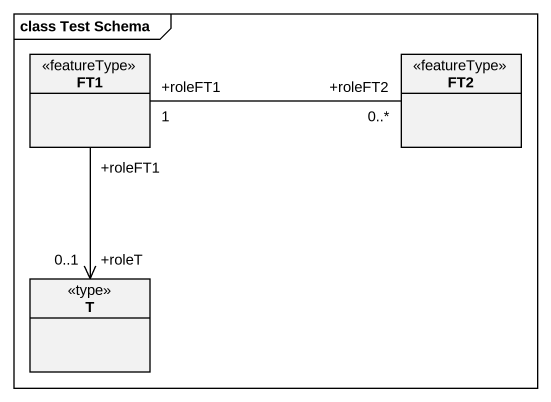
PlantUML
@startuml
mainframe class Test Schema
hide circle
hide empty members
class FT1 <<featureType>>
class FT2 <<featureType>>
class T <<type>>
FT1 "+roleFT1\n1" -right- "+roleFT2\n0..*" FT2
FT1 "+roleFT1" --> "+roleT\n0..1" T
@enduml
